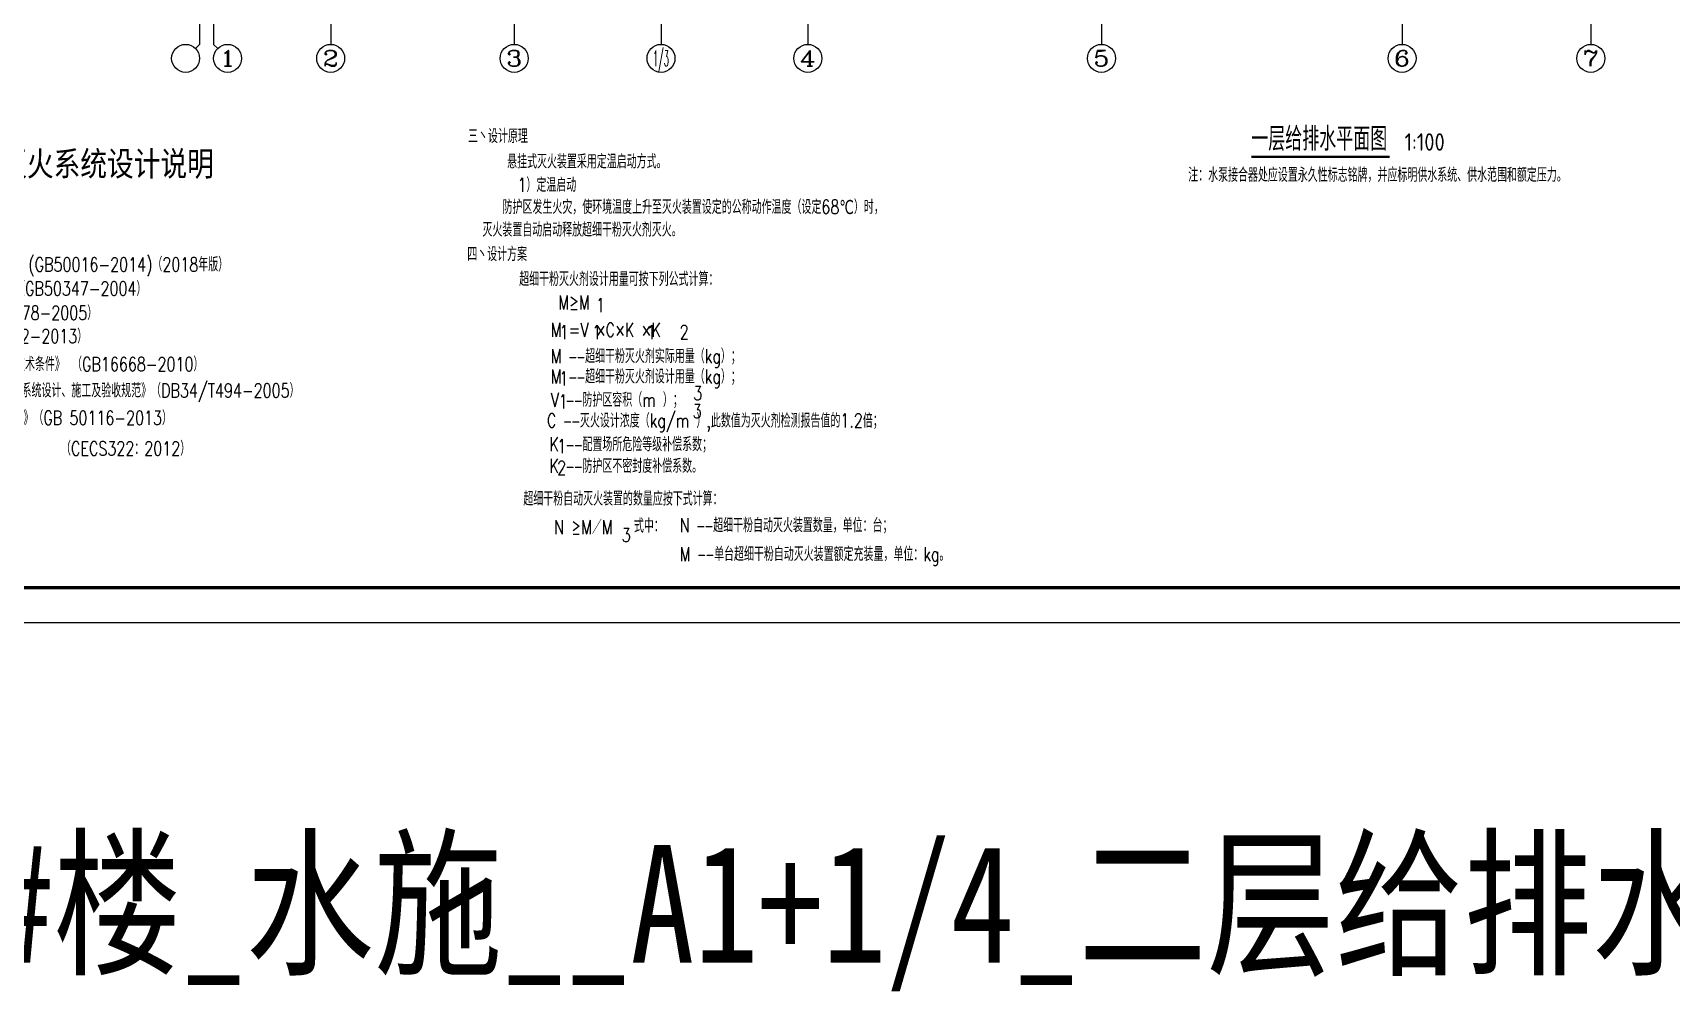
# Model space of a CAD drawing. Extents: x 1031190 to 1725648, y 733081 to 1571294.
# Drawn here: x 1288015 to 1334888, y 1101774 to 1129188 of the extents above; entities that cross this region are included whole.
import ezdxf
from ezdxf.enums import TextEntityAlignment as Align

# ---------------------------------------------------------------- set-up
doc = ezdxf.new("R2010")
doc.units = 0
doc.header["$LTSCALE"] = 1000
doc.header["$MEASUREMENT"] = 0
for name, color, linetype in [('0 @ 1', 7, 'Continuous'), ('AXIS_TEXT', 4, 'Continuous'), ('C-AXIS(轴号)', 3, 'Continuous'), ('C-AXIS-T(字)', 7, 'Continuous'), ('DIM_SYMB', 3, 'Continuous'), ('PUB_TEXT', 4, 'Continuous'), ('TEL_TEXT', 7, 'Continuous'), ('图框', 140, 'Continuous'), ('导图字', 7, 'Continuous')]:
    doc.layers.add(name, color=color, linetype=linetype)
doc.styles.add('-黑体', font='simhei.ttf', dxfattribs={"width": 0.8})
doc.styles.add('_TCH_AXIS', font='COMPLEX', dxfattribs={"bigfont": 'GBCBIG'})
doc.styles.add('Annotative', font='simplex.shx', dxfattribs={"width": 0.6, "bigfont": 'aadri.shx'})
doc.styles.add('COMPLEX', font='COMPLEX')
doc.styles.get("Standard").update_dxf_attribs({"font": 'gbenor.shx', "bigfont": 'gbcbig.shx'})
doc.styles.add('黑体', font='simhei.ttf')

# ---------------------------------------------------------------- blocks, each defined once
blk = doc.blocks.new('_AXISO')
blk.add_circle((0, 0), 0.5)
at = {"layer": 'AXIS_TEXT', "style": 'COMPLEX', "width": 1.041667}
blk.add_attdef('A', text='', height=0.56, dxfattribs=at).set_placement((-0.25, -0.28), (0.25, -0.28), align=Align.FIT)

msp = doc.modelspace()

# ---------------------------------------------------------------- linework, layer by layer
at = {"layer": 'C-AXIS(轴号)'}
for p, q in [((1292787.7, 1132856.1), (1292787.7, 1128856.1)), ((1292787.7, 1132856.1), (1292787.7, 1128856.1)), ((1293187.7, 1132856.1), (1293187.7, 1128856.1)), ((1293187.7, 1132856.1), (1293187.7, 1128856.1)), ((1296537.7, 1132856.1), (1296537.7, 1128856.1)), ((1296537.7, 1132856.1), (1296537.7, 1128856.1)), ((1301787.7, 1132856.1), (1301787.7, 1128856.1)), ((1301787.7, 1132856.1), (1301787.7, 1128856.1)), ((1305987.7, 1132856.1), (1305987.7, 1128856.1)), ((1305987.7, 1132856.1), (1305987.7, 1128856.1)), ((1310187.7, 1132856.1), (1310187.7, 1128856.1)), ((1310187.7, 1132856.1), (1310187.7, 1128856.1)), ((1318587.7, 1132856.1), (1318587.7, 1128856.1)), ((1318587.7, 1132856.1), (1318587.7, 1128856.1)), ((1327187.7, 1132856.1), (1327187.7, 1128856.1)), ((1327187.7, 1132856.1), (1327187.7, 1128856.1)), ((1332587.7, 1132856.1), (1332587.7, 1128856.1)), ((1332587.7, 1132856.1), (1332587.7, 1128856.1)), ((1292670.5, 1128739), (1292787.7, 1128856.1)), ((1292670.5, 1128739), (1292787.7, 1128856.1)), ((1293304.9, 1128739), (1293187.7, 1128856.1)), ((1293304.9, 1128739), (1293187.7, 1128856.1))]:
    msp.add_line(p, q, dxfattribs=at)
at = {"layer": 'DIM_SYMB', "const_width": 70}
msp.add_lwpolyline([(1322873.8, 1125636.6), (1326834.2, 1125636.6)], dxfattribs=at)
msp.add_lwpolyline([(1322873.8, 1125636.6), (1326834.2, 1125636.6)], dxfattribs=at)
at = {"layer": '图框'}
msp.add_lwpolyline([(1278969.8, 1112318.7), (1384069.8, 1112318.7), (1384069.8, 1171718.7), (1278969.8, 1171718.7)], close=True, dxfattribs=at)
msp.add_lwpolyline([(1278969.8, 1112318.7), (1384069.8, 1112318.7), (1384069.8, 1171718.7), (1278969.8, 1171718.7)], close=True, dxfattribs=at)
at = {"layer": '图框', "const_width": 100}
msp.add_lwpolyline([(1281469.8, 1113318.7), (1383069.8, 1113318.7), (1383069.8, 1170718.7), (1281469.8, 1170718.7)], close=True, dxfattribs=at)
msp.add_lwpolyline([(1281469.8, 1113318.7), (1383069.8, 1113318.7), (1383069.8, 1170718.7), (1281469.8, 1170718.7)], close=True, dxfattribs=at)

# ---------------------------------------------------------------- block references
at = {"layer": 'C-AXIS(轴号)', "xscale": 800, "yscale": 800, "zscale": 800}
msp.add_blockref('_AXISO', (1292387.7, 1128456.1), dxfattribs=at)
msp.add_blockref('_AXISO', (1292387.7, 1128456.1), dxfattribs=at)
at = {"layer": 'C-AXIS(轴号)'}
ref = msp.add_blockref('_AXISO', (1293587.7, 1128456.1), dxfattribs=dict(at, xscale=800, yscale=800, zscale=800))
ref.add_attrib('A', '1', dxfattribs={"layer": 'C-AXIS-T(字)', "height": 452.5, "style": '_TCH_AXIS', "width": 2.333333}).set_placement((1293361.4, 1128229.9), (1293814, 1128229.9), align=Align.FIT)
ref = msp.add_blockref('_AXISO', (1293587.7, 1128456.1), dxfattribs=dict(at, xscale=800, yscale=800, zscale=800))
ref.add_attrib('A', '1', dxfattribs={"layer": 'C-AXIS-T(字)', "height": 452.5, "style": '_TCH_AXIS', "width": 2.333333}).set_placement((1293361.4, 1128229.9), (1293814, 1128229.9), align=Align.FIT)
ref = msp.add_blockref('_AXISO', (1296537.7, 1128456.1), dxfattribs=dict(at, xscale=800, yscale=800, zscale=800))
ref.add_attrib('A', '2', dxfattribs={"layer": 'C-AXIS-T(字)', "height": 452.5, "style": '_TCH_AXIS', "width": 1.5}).set_placement((1296311.4, 1128229.9), (1296764, 1128229.9), align=Align.FIT)
ref = msp.add_blockref('_AXISO', (1296537.7, 1128456.1), dxfattribs=dict(at, xscale=800, yscale=800, zscale=800))
ref.add_attrib('A', '2', dxfattribs={"layer": 'C-AXIS-T(字)', "height": 452.5, "style": '_TCH_AXIS', "width": 1.5}).set_placement((1296311.4, 1128229.9), (1296764, 1128229.9), align=Align.FIT)
ref = msp.add_blockref('_AXISO', (1301787.7, 1128456.1), dxfattribs=dict(at, xscale=800, yscale=800, zscale=800))
ref.add_attrib('A', '3', dxfattribs={"layer": 'C-AXIS-T(字)', "height": 452.5, "style": '_TCH_AXIS', "width": 1.5}).set_placement((1301561.4, 1128229.9), (1302014, 1128229.9), align=Align.FIT)
ref = msp.add_blockref('_AXISO', (1301787.7, 1128456.1), dxfattribs=dict(at, xscale=800, yscale=800, zscale=800))
ref.add_attrib('A', '3', dxfattribs={"layer": 'C-AXIS-T(字)', "height": 452.5, "style": '_TCH_AXIS', "width": 1.5}).set_placement((1301561.4, 1128229.9), (1302014, 1128229.9), align=Align.FIT)
ref = msp.add_blockref('_AXISO', (1305987.7, 1128456.1), dxfattribs=dict(at, xscale=800, yscale=800, zscale=800))
ref.add_attrib('A', '1/3', dxfattribs={"layer": 'C-AXIS-T(字)', "height": 452.55, "style": '_TCH_AXIS', "width": 0.411765}).set_placement((1305761.4, 1128229.9), (1306214, 1128229.9), align=Align.FIT)
ref = msp.add_blockref('_AXISO', (1305987.7, 1128456.1), dxfattribs=dict(at, xscale=800, yscale=800, zscale=800))
ref.add_attrib('A', '1/3', dxfattribs={"layer": 'C-AXIS-T(字)', "height": 452.55, "style": '_TCH_AXIS', "width": 0.411765}).set_placement((1305761.4, 1128229.9), (1306214, 1128229.9), align=Align.FIT)
ref = msp.add_blockref('_AXISO', (1310187.7, 1128456.1), dxfattribs=dict(at, xscale=800, yscale=800, zscale=800))
ref.add_attrib('A', '4', dxfattribs={"layer": 'C-AXIS-T(字)', "height": 452.5, "style": '_TCH_AXIS', "width": 1.3125}).set_placement((1309961.4, 1128229.9), (1310414, 1128229.9), align=Align.FIT)
ref = msp.add_blockref('_AXISO', (1310187.7, 1128456.1), dxfattribs=dict(at, xscale=800, yscale=800, zscale=800))
ref.add_attrib('A', '4', dxfattribs={"layer": 'C-AXIS-T(字)', "height": 452.5, "style": '_TCH_AXIS', "width": 1.3125}).set_placement((1309961.4, 1128229.9), (1310414, 1128229.9), align=Align.FIT)
ref = msp.add_blockref('_AXISO', (1318587.7, 1128456.1), dxfattribs=dict(at, xscale=800, yscale=800, zscale=800))
ref.add_attrib('A', '5', dxfattribs={"layer": 'C-AXIS-T(字)', "height": 452.5, "style": '_TCH_AXIS', "width": 1.5}).set_placement((1318361.4, 1128229.9), (1318814, 1128229.9), align=Align.FIT)
ref = msp.add_blockref('_AXISO', (1318587.7, 1128456.1), dxfattribs=dict(at, xscale=800, yscale=800, zscale=800))
ref.add_attrib('A', '5', dxfattribs={"layer": 'C-AXIS-T(字)', "height": 452.5, "style": '_TCH_AXIS', "width": 1.5}).set_placement((1318361.4, 1128229.9), (1318814, 1128229.9), align=Align.FIT)
ref = msp.add_blockref('_AXISO', (1327187.7, 1128456.1), dxfattribs=dict(at, xscale=800, yscale=800, zscale=800))
ref.add_attrib('A', '6', dxfattribs={"layer": 'C-AXIS-T(字)', "height": 452.5, "style": '_TCH_AXIS', "width": 1.5}).set_placement((1326961.4, 1128229.9), (1327414, 1128229.9), align=Align.FIT)
ref = msp.add_blockref('_AXISO', (1327187.7, 1128456.1), dxfattribs=dict(at, xscale=800, yscale=800, zscale=800))
ref.add_attrib('A', '6', dxfattribs={"layer": 'C-AXIS-T(字)', "height": 452.5, "style": '_TCH_AXIS', "width": 1.5}).set_placement((1326961.4, 1128229.9), (1327414, 1128229.9), align=Align.FIT)
ref = msp.add_blockref('_AXISO', (1332587.7, 1128456.1), dxfattribs=dict(at, xscale=800, yscale=800, zscale=800))
ref.add_attrib('A', '7', dxfattribs={"layer": 'C-AXIS-T(字)', "height": 452.5, "style": '_TCH_AXIS', "width": 1.5}).set_placement((1332361.4, 1128229.9), (1332814, 1128229.9), align=Align.FIT)
ref = msp.add_blockref('_AXISO', (1332587.7, 1128456.1), dxfattribs=dict(at, xscale=800, yscale=800, zscale=800))
ref.add_attrib('A', '7', dxfattribs={"layer": 'C-AXIS-T(字)', "height": 452.5, "style": '_TCH_AXIS', "width": 1.5}).set_placement((1332361.4, 1128229.9), (1332814, 1128229.9), align=Align.FIT)

# ---------------------------------------------------------------- texts
at = {"layer": '0 @ 1', "color": 0, "style": 'Annotative', "width": 0.75}
for s, p in [('三丶设计原理', (1300468, 1126032.9)), ('三丶设计原理', (1300468, 1126032.9)), ('注：水泵接合器处应设置永久性标志铭牌，并应标明供水系统、供水范围和额定压力。', (1321069.4, 1124923.2)), ('注：水泵接合器处应设置永久性标志铭牌，并应标明供水系统、供水范围和额定压力。', (1321069.4, 1124923.2)), ('四丶设计方案', (1300444.3, 1122656.3)), ('四丶设计方案', (1300444.3, 1122656.3)), ('超细干粉灭火剂设计用量可按下列公式计算：', (1301930, 1121943.2)), ('超细干粉灭火剂设计用量可按下列公式计算：', (1301930, 1121943.2)), (' M≥M  ', (1302841.5, 1121272.6)), (' M≥M  ', (1302841.5, 1121272.6)), ('1', (1304127.3, 1121200.8)), ('1', (1304127.3, 1121200.8)), ('M =V ×C×K ×K                        ', (1302832.5, 1120489.3)), ('M =V ×C×K ×K                        ', (1302832.5, 1120489.3)), ('1', (1303083.9, 1120423.1)), ('1', (1303083.9, 1120423.1)), ('1', (1304016.8, 1120423.1)), ('1', (1304016.8, 1120423.1)), ('1', (1305584.3, 1120423.1)), ('1', (1305584.3, 1120423.1)), ('2', (1306522.8, 1120423.1)), ('2', (1306522.8, 1120423.1)), ('M ——超细干粉灭火剂实际用量（kg）；', (1302832.5, 1119739.2)), ('M ——超细干粉灭火剂实际用量（kg）；', (1302832.5, 1119739.2)), ('M ——超细干粉灭火剂设计用量（kg）；', (1302832.5, 1119156)), ('M ——超细干粉灭火剂设计用量（kg）；', (1302832.5, 1119156)), ('1', (1303080.4, 1119099.5)), ('1', (1303080.4, 1119099.5)), ('V ——防护区容积（m ）；', (1302832.5, 1118490.2)), ('V ——防护区容积（m ）；', (1302832.5, 1118490.2)), ('3', (1306909.3, 1118682.3)), ('3', (1306909.3, 1118682.3)), ('《火灾自动报警系统设计规范》（GB 50116-2013）', (1284043.1, 1117975.7)), ('《火灾自动报警系统设计规范》（GB 50116-2013）', (1284043.1, 1117975.7)), ('1', (1303059.4, 1118441.9)), ('1', (1303059.4, 1118441.9)), ('3', (1306893.5, 1118160.8)), ('3', (1306893.5, 1118160.8)), ('C ——灭火设计浓度（kg/m ）,此数值为灭火剂检测报告值的1.2倍；', (1302722.5, 1117894.3)), ('C ——灭火设计浓度（kg/m ）,此数值为灭火剂检测报告值的1.2倍；', (1302722.5, 1117894.3)), ('（CECS322：2012）', (1288822.8, 1117100.3)), ('（CECS322：2012）', (1288822.8, 1117100.3)), ('K ——配置场所危险等级补偿系数；', (1302795.4, 1117216.8)), ('K ——配置场所危险等级补偿系数；', (1302795.4, 1117216.8)), ('1', (1303018.3, 1117165.6)), ('1', (1303018.3, 1117165.6)), ('K ——防护区不密封度补偿系数。', (1302795.4, 1116597.9)), ('K ——防护区不密封度补偿系数。', (1302795.4, 1116597.9)), ('2', (1303016.4, 1116544.8)), ('2', (1303016.4, 1116544.8)), ('超细干粉自动灭火装置的数量应按下式计算：', (1302048.6, 1115663.6)), ('超细干粉自动灭火装置的数量应按下式计算：', (1302048.6, 1115663.6)), ('N ≥M／M', (1302930.5, 1114851.4)), ('N ≥M／M', (1302930.5, 1114851.4)), ('式中：', (1305213, 1114888.8)), ('式中：', (1305213, 1114888.8)), ('N ——超细干粉自动灭火装置数量，单位：台；', (1306521, 1114901.3)), ('N ——超细干粉自动灭火装置数量，单位：台；', (1306521, 1114901.3)), ('3', (1304864.3, 1114623.3)), ('3', (1304864.3, 1114623.3)), ('M ——单台超细干粉自动灭火装置额定充装量，单位：kg。', (1306521, 1114078.5)), ('M ——单台超细干粉自动灭火装置额定充装量，单位：kg。', (1306521, 1114078.5))]:
    msp.add_text(s, height=400, rotation=360, dxfattribs=at).set_placement(p)
at = {"layer": '0 @ 1', "style": 'Annotative', "width": 0.75}
for s, p in [('     悬挂式灭火装置采用定温启动方式。', (1300468, 1125305.6)), ('     悬挂式灭火装置采用定温启动方式。', (1300468, 1125305.6)), ('   1）定温启动', (1301209.8, 1124636.3)), ('   1）定温启动', (1301209.8, 1124636.3)), ('   防护区发生火灾，使环境温度上升至灭火装置设定的公称动作温度（设定68℃）时，', (1300784.5, 1124005.3)), ('   防护区发生火灾，使环境温度上升至灭火装置设定的公称动作温度（设定68℃）时，', (1300784.5, 1124005.3)), ('  灭火装置自动启动释放超细干粉灭火剂灭火。', (1300468, 1123356.7)), ('  灭火装置自动启动释放超细干粉灭火剂灭火。', (1300468, 1123356.7)), ('     1) 《建筑设计防火规范》    (GB50016-2014)（2018年版）', (1282327.4, 1122364.5)), ('     1) 《建筑设计防火规范》    (GB50016-2014)（2018年版）', (1282327.4, 1122364.5)), ('     2) 《干粉灭火系统设计规范》（GB50347-2004）', (1282327.4, 1121669.6)), ('     2) 《干粉灭火系统设计规范》（GB50347-2004）', (1282327.4, 1121669.6)), ('     3) 《超细干粉灭火剂》（GA578-2005）', (1282327.4, 1120974.6)), ('     3) 《超细干粉灭火剂》（GA578-2005）', (1282327.4, 1120974.6)), ('     4) 《干粉灭火装置》（GA602-2013）', (1282327.4, 1120309.2)), ('     4) 《干粉灭火装置》（GA602-2013）', (1282327.4, 1120309.2)), ('     5) 《干粉灭火系统及部件通用技术条件》 （GB16668-2010）', (1282327.4, 1119511.3)), ('     5) 《干粉灭火系统及部件通用技术条件》 （GB16668-2010）', (1282327.4, 1119511.3)), ('6) 《脉冲超细干粉自动灭火装置系统设计、施工及验收规范》（DB34/T494-2005）', (1283346.7, 1118756.8)), ('6) 《脉冲超细干粉自动灭火装置系统设计、施工及验收规范》（DB34/T494-2005）', (1283346.7, 1118756.8))]:
    msp.add_text(s, height=400, dxfattribs=at).set_placement(p)
at = {"layer": 'PUB_TEXT'}
for s, height, p in [('一层给排水平面图', 675.18, (1322873.8, 1125813.9)), ('一层给排水平面图', 675.18, (1322873.8, 1125813.9)), ('1:100', 500, (1327258.8, 1125813.9)), ('1:100', 500, (1327258.8, 1125813.9))]:
    msp.add_text(s, height=height, dxfattribs=at).set_placement(p)
at = {"layer": 'TEL_TEXT', "color": 7, "style": '-黑体', "width": 0.8}
msp.add_text('超细干粉自动灭火系统设计说明', height=700, dxfattribs=at).set_placement((1282500.4, 1125093.6))
msp.add_text('超细干粉自动灭火系统设计说明', height=700, dxfattribs=at).set_placement((1282500.4, 1125093.6))
at = {"layer": '导图字', "color": 1, "style": '黑体', "width": 0.8}
msp.add_text('S-1#楼_水施__A1+1/4_二层给排水平面图', height=3364.726, dxfattribs=at).set_placement((1281277.3, 1102593.6))

doc.saveas('drawing.dxf')
